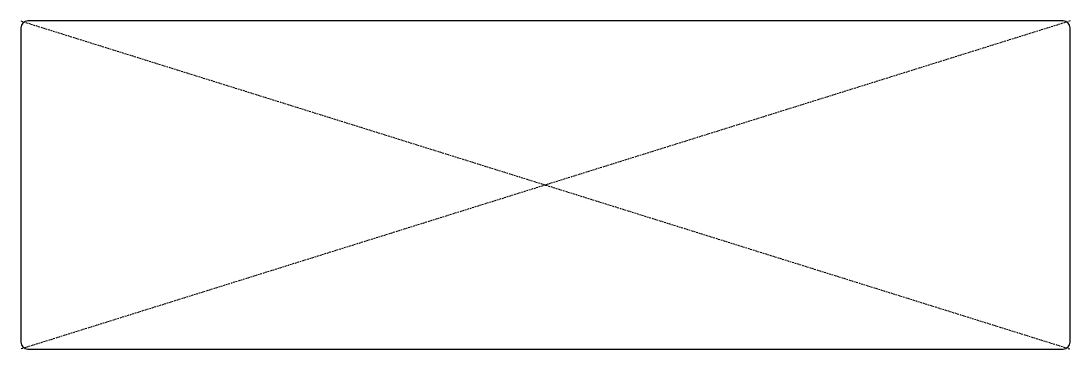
# Model space of a CAD drawing. Header units: millimetres. Extents: x -152 to 152, y -48 to 48.
import ezdxf

# ---------------------------------------------------------------- set-up
doc = ezdxf.new("R2010")
doc.units = ezdxf.units.MM
doc.linetypes.add('DASHED', pattern=[0.75, 0.5, -0.25])
doc.layers.get('0').update_dxf_attribs({"linetype": 'CONTINUOUS'})

msp = doc.modelspace()

# ---------------------------------------------------------------- linework, layer by layer
at = {"linetype": 'DASHED'}
for p, q in [((152.4, 47.625), (-152.4, -47.625)), ((-152.4, 47.625), (152.4, -47.625))]:
    msp.add_line(p, q, dxfattribs=at)
msp.add_lwpolyline([(150.4, 47.625), (-150.4, 47.625, 0.4142136), (-152.4, 45.625), (-152.4, -45.625, 0.4142136), (-150.4, -47.625), (150.4, -47.625, 0.4142136), (152.4, -45.625), (152.4, 45.625, 0.4142136)], format="xyb", close=True)
msp.add_point((0, 0))
msp.add_point((0, 0))

doc.saveas('drawing.dxf')
